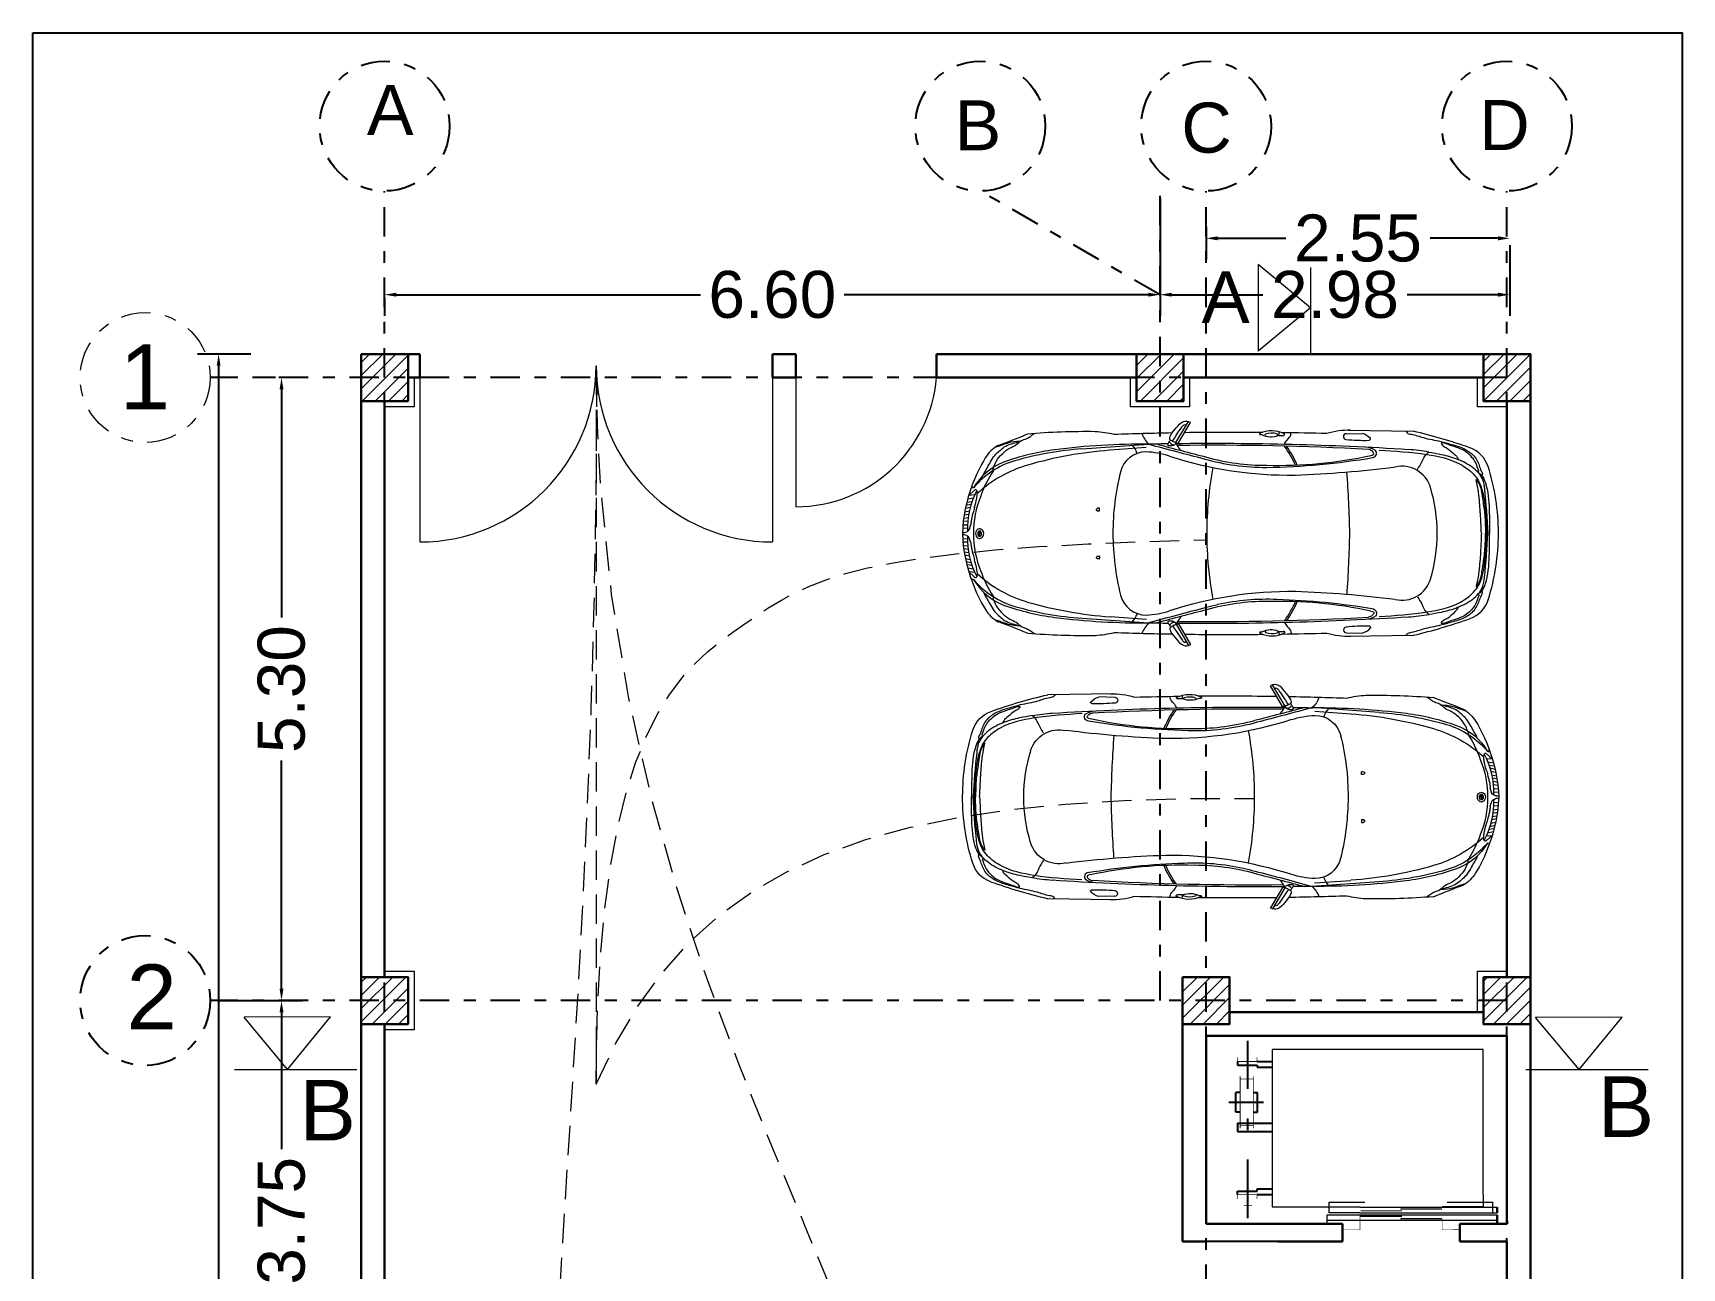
# Model space of a CAD drawing. Header units: millimetres. Extents: x 3348.1 to 3362.1, y 2027.4 to 2066.8.
# Drawn here: x 3348.07 to 3362.1, y 2056.31 to 2066.83 of the extents above; entities that cross this region are included whole.
import ezdxf

# ---------------------------------------------------------------- set-up
doc = ezdxf.new("R2010")
doc.units = ezdxf.units.MM
for name, pattern in [('ACAD_ISO02W100', [15, 12, -3]), ('DASHDOT2', [0.5, 0.25, -0.125, 0, -0.125]), ('HIDDEN2', [0.1875, 0.125, -0.0625]), ('TRATTO-PUNTO', [1, 0.5, -0.25, 0, -0.25])]:
    doc.linetypes.add(name, pattern=pattern)
doc.layers.add('Axe Architechture', color=7, linetype='Continuous', lineweight=15)
doc.layers.add('Axe Parking', color=7, linetype='Continuous')
doc.styles.get("Standard").update_dxf_attribs({"font": 'arial.ttf'})
doc.dimstyles.new('Standard1', dxfattribs={"dimtxt": 0.4, "dimasz": 0.1, "dimexe": 0.18, "dimexo": 0.0625, "dimgap": 0.09, "dimtad": 0, "dimzin": 0, "dimdsep": 46, "dimtxsty": 'Standard', "dimcen": 0.09, "dimclrd": 1, "dimclre": 1, "dimclrt": 18, "dimadec": 0, "dimazin": 0, "dimtfac": 1, "dimtofl": 0, "dimtmove": 0, "dimatfit": 3, "dimfxl": 1, "dimtfillclr": 7, "dimtolj": 1, "dimtzin": 0, "dimarcsym": 0})

# ---------------------------------------------------------------- blocks, each defined once
blk = doc.blocks.new('car-p')
at = {"linetype": 'ByBlock', "lineweight": 5, "ltscale": 0.5}
h = blk.add_hatch(dxfattribs=at)
h.set_pattern_fill('ANSI31', color=6, scale=1.14, style=0)
h.set_pattern_definition([(315, (-4780.04402, 1744.26462), (-0.080610173, -0.080610173), [])])
edge = h.paths.add_edge_path()
edge.add_ellipse((0, 0), major_axis=(0, -0.0224), ratio=0.701982, start_angle=270, end_angle=360, ccw=False)
edge.add_line((-0.016, 0), (0, 0))
edge.add_line((0, 0), (0, -0.022))
edge = h.paths.add_edge_path()
edge.add_ellipse((0, 0), major_axis=(0, -0.0224), ratio=0.701982, start_angle=90, end_angle=180, ccw=False)
edge.add_line((0.016, 0), (0, 0))
edge.add_line((0, 0), (0, 0.022))
h = blk.add_hatch(color=6, dxfattribs=at)
edge = h.paths.add_edge_path()
edge.add_ellipse((0, 0), major_axis=(0, -0.0224), ratio=0.701982, start_angle=270, end_angle=360, ccw=False)
edge.add_line((-0.016, 0), (0, 0))
edge.add_line((0, 0), (0, -0.022))
edge = h.paths.add_edge_path()
edge.add_ellipse((0, 0), major_axis=(0, -0.0224), ratio=0.701982, start_angle=90, end_angle=180, ccw=False)
edge.add_line((0.016, 0), (0, 0))
edge.add_line((0, 0), (0, 0.022))
at = {"color": 6, "linetype": 'ByBlock', "lineweight": 5, "ltscale": 0.5}
for p, q in [((1.614, 0.747), (1.717, 0.921)), ((1.635, 0.744), (1.734, 0.913)), ((3.014, 0.818), (3.145, 0.821)), ((3.032, 0.847), (3.564, 0.839)), ((0.841, 0.696), (1.39, 0.735)), ((1.371, 0.706), (1.073, 0.685)), ((2.323, 0.811), (2.307, 0.811)), ((2.454, 0.806), (2.501, 0.806)), ((3.206, 0.766), (3.214, 0.775)), ((4.133, 0.444), (4.141, 0.456)), ((-0.051, 0.292), (-0.098, 0.283)), ((-0.042, 0.357), (-0.089, 0.315)), ((-0.04, 0.319), (-0.089, 0.315)), ((-0.089, 0.158), (-0.127, 0.153)), ((-0.084, 0.184), (-0.123, 0.176)), ((-0.077, 0.214), (-0.117, 0.206)), ((-0.069, 0.241), (-0.112, 0.231)), ((-0.062, 0.263), (-0.105, 0.257)), ((0.968, 0.208), (0.959, 0.199)), ((0.959, 0.196), (0.968, 0.187)), ((0.983, 0.209), (0.97, 0.209)), ((0.97, 0.186), (0.983, 0.186)), ((0.986, 0.188), (0.986, 0.206)), ((-0.099, 0.045), (-0.14, 0.042)), ((-0.099, 0.071), (-0.138, 0.069)), ((-0.096, 0.104), (-0.134, 0.099)), ((-0.093, 0.131), (-0.131, 0.124)), ((-0.016, 0), (0.016, 0)), ((0, -0.022), (0, 0.022)), ((0, 0.022), (0, -0.022)), ((-0.099, -0.045), (-0.14, -0.042)), ((-0.099, -0.071), (-0.138, -0.069)), ((-0.096, -0.104), (-0.134, -0.099)), ((-0.093, -0.131), (-0.131, -0.124)), ((-0.089, -0.158), (-0.127, -0.153)), ((-0.084, -0.184), (-0.123, -0.176)), ((-0.077, -0.214), (-0.117, -0.206)), ((-0.069, -0.241), (-0.112, -0.231)), ((-0.062, -0.263), (-0.105, -0.257)), ((0.959, -0.196), (0.968, -0.187)), ((0.968, -0.208), (0.959, -0.199)), ((0.97, -0.186), (0.983, -0.186)), ((0.983, -0.209), (0.97, -0.209)), ((0.986, -0.188), (0.986, -0.206)), ((-0.051, -0.292), (-0.098, -0.283)), ((-0.042, -0.357), (-0.089, -0.315)), ((-0.04, -0.319), (-0.089, -0.315)), ((4.133, -0.444), (4.141, -0.456)), ((0.841, -0.696), (1.39, -0.735)), ((1.371, -0.706), (1.073, -0.685)), ((1.614, -0.747), (1.717, -0.921)), ((1.635, -0.744), (1.734, -0.913)), ((2.323, -0.811), (2.307, -0.811)), ((2.454, -0.806), (2.501, -0.806)), ((3.206, -0.766), (3.214, -0.775)), ((3.014, -0.818), (3.145, -0.821)), ((3.032, -0.847), (3.564, -0.839))]:
    blk.add_line(p, q, dxfattribs=at)
for points in [[(3.232, 0.622, 0.567301), (3.255, 0.681)], [(3.232, -0.622, -0.567301), (3.255, -0.681)]]:
    blk.add_lwpolyline(points, format="xyb", dxfattribs=at)
for centre, radius, start, end in [((-1.776, 6.008), 5.624, 290.031, 292.6901), ((0.89, -5.592), 6.43, 89.4612, 94.4273), ((0.881, -0.165), 1.005, 77.0143, 86.0247), ((2.074, -26.67), 27.501, 91.0223, 92.0156), ((1.564, 0.911), 0.247, 201.3112, 225.4592), ((2.074, -26.67), 27.501, 89.476, 90.8103), ((2.307, 0.817), 0.00603, 114.6144, 270), ((2.402, 0.61), 0.233, 63.9143, 114.6144), ((2.354, 0.808), 0.0081, 109.68, 254.923), ((2.401, 0.676), 0.148, 73.0373, 109.68), ((2.442, 0.81), 0.0081, 287.7943, 73.0373), ((2.565, 0.812), 0.105, 167.1568, 183.317), ((2.074, -26.67), 27.501, 88.3754, 89.1459), ((2.501, 0.813), 0.00726, 270, 63.9143), ((3.032, 0.237), 0.61, 88.2444, 107.039), ((3.015, 0.795), 0.0239, 91.345, 264.5379), ((3.113, 0.69), 0.134, 41.4234, 76.1218), ((3.564, 0.831), 0.00854, 76.6401, 89.1222), ((2.507, -3.621), 4.584, 70.5675, 76.6401), ((0.295, 0.473), 0.29, 119.9285, 148.8761), ((0.868, -1.26), 1.965, 97.3282, 109.7232), ((1.004, -1.833), 2.534, 93.6829, 106.3883), ((1.308, -2.59), 3.283, 94.1156, 106.166), ((1.339, -4.918), 5.653, 89.4745, 97.3282), ((1.155, 0.619), 0.145, 16.9193, 46.3089), ((1.887, -25.143), 25.882, 90.7487, 91.0995), ((7.366, 22.341), 22.417, 254.5413, 255.7437), ((7.366, 22.341), 22.399, 254.6981, 255.7873), ((1.887, -25.143), 25.882, 86.3701, 90.6108), ((1.897, -23.257), 23.982, 86.8917, 90.645), ((2.394, 0.958), 0.164, 244.1634, 291.6454), ((1.795, 0.207), 0.876, 23.8386, 35.5931), ((1.795, 0.207), 0.89, 23.4788, 34.9094), ((3.17, 2.655), 1.891, 265.2122, 270.9721), ((3.168, 0.552), 0.155, 56.0391, 87.1458), ((3.202, 0.77), 0.00577, 271.1087, 318.0388), ((3.211, 0.777), 0.00351, 318.0388, 41.4234), ((3.444, -0.694), 1.384, 79.5908, 86.6133), ((3.953, 0.477), 0.238, 17.1311, 70.5675), ((1.073, -0.007), 1.204, 148.4476, 160.2014), ((0.487, -0.075), 0.702, 106.3883, 139.9402), ((0.368, 0.135), 0.483, 109.7232, 149.9419), ((0.688, -0.443), 1.048, 106.2855, 132.4041), ((1.369, 0.453), 0.218, 90, 165.9977), ((1.338, -0.05), 0.722, 71.9894, 87.5128), ((2.552, 3.683), 3.204, 251.9894, 270.7697), ((2.36, 2.427), 1.885, 254.1454, 270), ((2.358, 2.404), 1.844, 254.5128, 270.0453), ((4.934, -0.009), 3.067, 169.6364, 179.8272), ((2.469, 4.035), 3.476, 268.2044, 282.4095), ((2.274, 6.288), 5.746, 270.8557, 279.5932), ((2.29, 9.413), 8.939, 271.9535, 277.2376), ((3.472, 0.306), 0.245, 16.938, 103.0822), ((2.423, -0.001), 1.842, 0.0437, 17.3355), ((0.873, 0.01), 0.914, 146.535, 160.851), ((0.219, 0.527), 0.109, 172.1601, 186.4239), ((3.186, 0), 2.09, 165.9977, 180), ((-7.496, -0.236), 10.542, 1.2832, 4.0248), ((1.101, -0.047), 1.244, 158.9432, 177.8545), ((0.581, 0.04), 0.681, 152.5787, 181.7173), ((0.769, 0), 0.82, 157.7755, 180), ((-0.032, 0.349), 0.0124, 70.9835, 139.5055), ((-0.053, 0.336), 0.0343, 359.9788, 45.1808), ((-0.372, 0.347), 0.353, 347.6611, 354.0006), ((-0.961, 0.397), 0.945, 354.7217, 356.3372), ((2.465, 0), 1.297, 0, 16.938), ((0.09, 0.088), 0.16, 161.057, 173.6591), ((0.056, 0.128), 0.118, 157.6605, 174.2469), ((0.366, 0.096), 0.426, 163.7665, 169.6457), ((-0.418, 0.355), 0.4, 339.5156, 347.8646), ((0.961, 0.197), 0.00242, 135.2266, 226.2423), ((0.97, 0.206), 0.00242, 90, 135.2266), ((0.97, 0.188), 0.00242, 226.2423, 270), ((0.983, 0.206), 0.00242, 0, 90), ((0.983, 0.188), 0.00242, 270, 0), ((-0.129, 0.049), 0.0401, 250.9112, 303.8678), ((1.101, 0.047), 1.244, 182.1455, 201.0568), ((-0.129, 0.061), 0.0515, 296.6261, 337.7521), ((-1.037, 0.337), 1, 342.8323, 344.7062), ((0.409, 0.036), 0.483, 171.7483, 175.5612), ((3.186, 0), 2.09, 180, 194.0023), ((-7.496, 0.236), 10.542, 355.9752, 358.7168), ((2.423, 0.001), 1.842, 342.6645, 359.9563), ((-0.129, -0.049), 0.0401, 56.1322, 109.0888), ((-0.124, -0.054), 0.0425, 15.3409, 65.5954), ((0.581, -0.04), 0.681, 178.2827, 207.4213), ((-0.227, -0.109), 0.158, 12.8411, 24.4976), ((0.409, -0.036), 0.483, 184.4388, 188.2517), ((0.09, -0.088), 0.16, 186.3409, 198.943), ((0.769, 0), 0.82, 180, 202.2245), ((4.934, 0.009), 3.067, 180.1728, 190.3636), ((2.465, 0), 1.297, 343.062, 0), ((0.056, -0.128), 0.118, 185.7531, 202.3395), ((0.366, -0.096), 0.426, 190.3543, 196.2335), ((-0.418, -0.355), 0.4, 12.1354, 20.4844), ((-0.372, -0.347), 0.353, 5.9994, 12.3389), ((0.961, -0.197), 0.00242, 133.7577, 224.7734), ((0.97, -0.188), 0.00242, 90, 133.7577), ((0.97, -0.206), 0.00242, 224.7734, 270), ((0.983, -0.188), 0.00242, 0, 90), ((0.983, -0.206), 0.00242, 270, 0), ((1.073, 0.007), 1.204, 199.7986, 211.5524), ((0.487, 0.075), 0.702, 220.0598, 253.6117), ((0.368, -0.135), 0.483, 210.0581, 250.2768), ((-0.032, -0.349), 0.0124, 220.4945, 289.0165), ((-0.053, -0.336), 0.0343, 314.8192, 0.0212), ((-0.961, -0.397), 0.945, 3.6628, 5.2783), ((0.688, 0.443), 1.048, 227.5959, 253.7145), ((0.873, -0.01), 0.914, 199.149, 213.465), ((3.472, -0.306), 0.245, 256.9178, 343.062), ((0.219, -0.527), 0.109, 173.5761, 187.8399), ((1.369, -0.453), 0.218, 194.0023, 270), ((2.552, -3.683), 3.204, 89.2303, 108.0106), ((2.36, -2.427), 1.885, 87.4533, 102.3647), ((2.29, -9.413), 8.939, 82.7624, 88.0465), ((0.295, -0.473), 0.29, 211.1239, 240.0715), ((0.868, 1.26), 1.965, 250.2768, 262.6718), ((1.004, 1.833), 2.534, 253.6117, 266.3171), ((1.308, 2.59), 3.283, 253.834, 265.8844), ((1.155, -0.619), 0.145, 313.6911, 343.0807), ((1.338, 0.05), 0.722, 272.4872, 288.0106), ((7.366, -22.341), 22.417, 104.2127, 105.4587), ((7.366, -22.341), 22.399, 104.2127, 105.3019), ((2.32, -2.235), 1.688, 102.4296, 105.746), ((2.358, -2.404), 1.844, 89.9547, 105.4872), ((2.469, -4.035), 3.476, 77.5905, 91.7956), ((2.274, -6.288), 5.746, 80.3312, 88.309), ((1.795, -0.207), 0.876, 324.4069, 336.1614), ((1.795, -0.207), 0.89, 325.0906, 336.5212), ((3.444, 0.694), 1.384, 273.3867, 280.4092), ((3.953, -0.477), 0.238, 289.4325, 342.8689), ((-1.776, -6.008), 5.624, 67.3099, 69.969), ((1.339, 4.918), 5.653, 262.6718, 270.5255), ((1.564, -0.911), 0.247, 134.5408, 158.6888), ((1.887, 25.143), 25.882, 268.9005, 269.2513), ((1.887, 25.143), 25.882, 269.3892, 273.6299), ((1.897, 23.257), 23.982, 269.355, 273.1083), ((2.307, -0.817), 0.00603, 90, 245.3856), ((2.394, -0.958), 0.164, 68.3546, 115.8366), ((2.354, -0.808), 0.0081, 105.077, 250.32), ((2.442, -0.81), 0.0081, 286.9627, 72.2057), ((2.565, -0.812), 0.105, 176.683, 192.8432), ((2.501, -0.813), 0.00726, 296.0857, 90), ((3.015, -0.795), 0.0239, 95.4621, 268.655), ((3.17, -2.655), 1.891, 89.0279, 94.7878), ((3.113, -0.69), 0.134, 283.8782, 318.5766), ((3.168, -0.552), 0.155, 272.8542, 303.9609), ((3.202, -0.77), 0.00577, 41.9612, 88.8913), ((3.211, -0.777), 0.00351, 318.5766, 41.9612), ((2.507, 3.621), 4.584, 283.3599, 289.4325), ((0.89, 5.592), 6.43, 265.5727, 270.5388), ((0.881, 0.165), 1.005, 273.9753, 282.9857), ((2.074, 26.67), 27.501, 267.9844, 268.9777), ((2.074, 26.67), 27.501, 269.1897, 270.524), ((2.402, -0.61), 0.233, 245.3856, 296.0857), ((2.401, -0.676), 0.148, 250.32, 286.9627), ((2.074, 26.67), 27.501, 270.8541, 271.6246), ((3.032, -0.237), 0.61, 252.961, 271.7556), ((3.564, -0.831), 0.00854, 270.8778, 283.3599)]:
    blk.add_arc(centre, radius, start, end, dxfattribs=at)
at = {"color": 6, "linetype": 'ByBlock', "lineweight": 5, "ltscale": 0.5, "extrusion": (0, 0, -1)}
blk.add_ellipse((0, 0), major_axis=(0, 0.0224), ratio=0.701982, start_param=3.141593, end_param=9.424778, dxfattribs=at)
at = {"color": 6, "linetype": 'ByBlock', "lineweight": 5, "ltscale": 0.5}
for points, knots in [([(0.115, 0.546), (0.121, 0.563), (0.137, 0.604), (0.185, 0.658), (0.241, 0.704), (0.302, 0.724), (0.337, 0.767), (0.384, 0.778), (0.418, 0.799), (0.439, 0.815), (0.449, 0.822)], [0, 0, 0, 0, 0.0574848, 0.146497, 0.2301604, 0.2928718, 0.3559858, 0.4031494, 0.4454274, 0.4874271, 0.4874271, 0.4874271, 0.4874271]), ([(1.569, 0.767), (1.566, 0.771), (1.561, 0.782), (1.574, 0.822), (1.616, 0.864), (1.662, 0.927), (1.716, 0.925), (1.733, 0.914), (1.734, 0.913)], [0, 0, 0, 0, 0.0154719, 0.0380204, 0.1295079, 0.2146713, 0.2760739, 0.2806684, 0.2806684, 0.2806684, 0.2806684]), ([(1.586, 0.759), (1.597, 0.775), (1.621, 0.814), (1.653, 0.858), (1.676, 0.894), (1.695, 0.896), (1.699, 0.892), (1.7, 0.892)], [0, 0, 0, 0, 0.063357, 0.1499875, 0.1810462, 0.1992435, 0.2005398, 0.2005398, 0.2005398, 0.2005398]), ([(2.505, 0.732), (2.512, 0.744), (2.527, 0.771), (2.561, 0.797), (2.56, 0.821), (2.559, 0.827)], [0, 0, 0, 0, 0.0466628, 0.103425, 0.1233611, 0.1233611, 0.1233611, 0.1233611]), ([(3.506, 0.84), (3.508, 0.835), (3.517, 0.819), (3.575, 0.812), (3.66, 0.778), (3.776, 0.761), (3.887, 0.727), (3.97, 0.705), (4.025, 0.669), (4.063, 0.641), (4.089, 0.603), (4.109, 0.557), (4.119, 0.518), (4.138, 0.489), (4.131, 0.476), (4.13, 0.473)], [0, 0, 0, 0, 0.0178616, 0.0589347, 0.1722085, 0.3316414, 0.4348621, 0.5554504, 0.6103741, 0.6520148, 0.7086071, 0.7607064, 0.8148319, 0.8461977, 0.8590412, 0.8590412, 0.8590412, 0.8590412]), ([(0.034, 0.489), (0.052, 0.523), (0.082, 0.575), (0.121, 0.643), (0.164, 0.681), (0.22, 0.731), (0.285, 0.745), (0.33, 0.758), (0.336, 0.759)], [0, 0, 0, 0, 0.1264855, 0.1971669, 0.2568206, 0.3116482, 0.4451028, 0.464834, 0.464834, 0.464834, 0.464834]), ([(0.336, 0.759), (0.294, 0.758), (0.227, 0.748), (0.164, 0.719), (0.127, 0.709)], [0, 0, 0, 0, 0.0959247, 0.2236838, 0.2236838, 0.2236838, 0.2236838]), ([(1.554, 0.721), (1.564, 0.72), (1.582, 0.719), (1.602, 0.727), (1.623, 0.75), (1.589, 0.751), (1.57, 0.775), (1.561, 0.754), (1.553, 0.744), (1.547, 0.734), (1.546, 0.724), (1.551, 0.722), (1.554, 0.721)], [0.0065318, 0.0065318, 0.0065318, 0.0065318, 0.0371517, 0.0644676, 0.0830764, 0.11078, 0.1392333, 0.1549781, 0.1706071, 0.1845185, 0.1908031, 0.2021271, 0.2021271, 0.2021271, 0.2021271]), ([(1.559, 0.753), (1.563, 0.749), (1.57, 0.741), (1.581, 0.733), (1.592, 0.727), (1.599, 0.729), (1.603, 0.73)], [0, 0, 0, 0, 0.01583282, 0.03561338, 0.04479048, 0.05704597, 0.05704597, 0.05704597, 0.05704597]), ([(1.614, 0.747), (1.616, 0.746), (1.622, 0.742), (1.63, 0.743), (1.635, 0.744)], [0, 0, 0, 0, 0.00738015, 0.02353513, 0.02353513, 0.02353513, 0.02353513]), ([(1.655, 0.682), (1.649, 0.691), (1.636, 0.709), (1.624, 0.728), (1.618, 0.738)], [0, 0, 0, 0, 0.03608308, 0.07437536, 0.07437536, 0.07437536, 0.07437536]), ([(3.216, 0.64), (3.236, 0.645), (3.246, 0.656), (3.226, 0.68), (3.208, 0.688), (3.197, 0.689)], [0, 0, 0, 0, 0.01740019, 0.04617758, 0.08003348, 0.08003348, 0.08003348, 0.08003348]), ([(3.284, 0.684), (3.415, 0.676), (3.641, 0.662), (3.913, 0.602), (4.048, 0.505), (4.109, 0.426), (4.145, 0.315), (4.16, 0.187), (4.168, 0.072), (4.167, 0.018), (4.167, 0)], [0, 0, 0, 0, 0.433391, 0.747723, 0.895882, 0.969465, 1.072598, 1.272164, 1.393847, 1.451456, 1.451456, 1.451456, 1.451456]), ([(4.105, 0.507), (4.094, 0.542), (4.079, 0.589), (4.033, 0.642), (3.988, 0.68), (3.918, 0.708), (3.854, 0.726), (3.816, 0.744), (3.791, 0.742), (3.809, 0.715), (3.845, 0.703), (3.886, 0.663), (3.924, 0.634), (3.933, 0.613), (3.935, 0.607)], [0, 0, 0, 0, 0.1171854, 0.1599723, 0.2305639, 0.3066861, 0.4068048, 0.4436153, 0.4538759, 0.4714188, 0.5148723, 0.5937318, 0.6493061, 0.66911, 0.66911, 0.66911, 0.66911]), ([(3.6, 0.524), (3.613, 0.544), (3.639, 0.584), (3.658, 0.642), (3.686, 0.661), (3.694, 0.667)], [0, 0, 0, 0, 0.0813302, 0.1568933, 0.1899498, 0.1899498, 0.1899498, 0.1899498]), ([(3.694, 0.667), (3.728, 0.661), (3.808, 0.648), (3.932, 0.613), (4.053, 0.552), (4.138, 0.461), (4.162, 0.268), (4.171, 0.121), (4.179, 0)], [0, 0, 0, 0, 0.114753, 0.266261, 0.420689, 0.560405, 0.649018, 1.049579, 1.049579, 1.049579, 1.049579]), ([(4.082, 0.44), (4.089, 0.431), (4.123, 0.388), (4.132, 0.288), (4.151, 0.183), (4.157, 0.098), (4.158, 0.042), (4.158, 0.011), (4.158, 0)], [0, 0, 0, 0, 0.0358957, 0.1797666, 0.3137696, 0.3908812, 0.4606747, 0.4954199, 0.4954199, 0.4954199, 0.4954199]), ([(4.125, 0), (4.123, 0.046), (4.119, 0.143), (4.11, 0.271), (4.097, 0.372), (4.086, 0.421), (4.082, 0.44)], [0, 0, 0, 0, 0.1518532, 0.3192822, 0.4227467, 0.4853029, 0.4853029, 0.4853029, 0.4853029]), ([(4.097, 0.501), (4.106, 0.495), (4.133, 0.476), (4.153, 0.433), (4.184, 0.328), (4.192, 0.184), (4.191, 0.054), (4.191, 0)], [0, 0, 0, 0, 0.0346217, 0.1073444, 0.147486, 0.3983029, 0.5753887, 0.5753887, 0.5753887, 0.5753887]), ([(-0.05, 0.377), (-0.054, 0.376), (-0.065, 0.374), (-0.064, 0.386), (-0.063, 0.392)], [0, 0, 0, 0, 0.01280704, 0.02980745, 0.02980745, 0.02980745, 0.02980745]), ([(0, -0.04), (-0.009, -0.04), (-0.017, -0.035), (-0.033, -0.018), (-0.035, -0.001), (-0.028, 0.025), (-0.019, 0.037), (0.009, 0.042), (0.023, 0.032), (0.034, 0.01), (0.035, -0.003), (0.027, -0.027), (0.015, -0.04), (0, -0.04)], [0, 0, 0, 0, 0.660746, 0.660746, 1.948821, 1.948821, 3.016915, 3.016915, 4.085009, 4.085009, 5.153103, 5.153103, 6.283185, 6.283185, 6.283185, 6.283185]), ([(3.284, -0.684), (3.415, -0.676), (3.641, -0.662), (3.913, -0.602), (4.048, -0.505), (4.109, -0.426), (4.145, -0.315), (4.16, -0.187), (4.168, -0.072), (4.167, -0.018), (4.167, 0)], [0, 0, 0, 0, 0.433391, 0.747723, 0.895882, 0.969465, 1.072598, 1.272164, 1.393847, 1.451456, 1.451456, 1.451456, 1.451456]), ([(4.082, -0.44), (4.089, -0.431), (4.123, -0.388), (4.132, -0.288), (4.151, -0.183), (4.157, -0.098), (4.158, -0.042), (4.158, -0.011), (4.158, 0)], [0, 0, 0, 0, 0.0358957, 0.1797666, 0.3137696, 0.3908812, 0.4606747, 0.4954199, 0.4954199, 0.4954199, 0.4954199]), ([(4.097, -0.501), (4.106, -0.495), (4.133, -0.476), (4.153, -0.433), (4.184, -0.328), (4.192, -0.184), (4.191, -0.054), (4.191, 0)], [0, 0, 0, 0, 0.0346217, 0.1073444, 0.147486, 0.3983029, 0.5753887, 0.5753887, 0.5753887, 0.5753887]), ([(3.694, -0.667), (3.728, -0.661), (3.808, -0.648), (3.932, -0.613), (4.053, -0.552), (4.138, -0.461), (4.162, -0.268), (4.171, -0.121), (4.179, 0)], [0, 0, 0, 0, 0.114753, 0.266261, 0.420689, 0.560405, 0.649018, 1.049579, 1.049579, 1.049579, 1.049579]), ([(4.125, 0), (4.123, -0.046), (4.119, -0.143), (4.11, -0.271), (4.097, -0.372), (4.086, -0.421), (4.082, -0.44)], [0, 0, 0, 0, 0.1518532, 0.3192822, 0.4227467, 0.4853029, 0.4853029, 0.4853029, 0.4853029]), ([(-0.05, -0.377), (-0.054, -0.376), (-0.065, -0.374), (-0.064, -0.386), (-0.063, -0.392)], [0, 0, 0, 0, 0.01280704, 0.02980745, 0.02980745, 0.02980745, 0.02980745]), ([(0.034, -0.489), (0.052, -0.523), (0.082, -0.575), (0.121, -0.643), (0.164, -0.681), (0.22, -0.731), (0.285, -0.745), (0.33, -0.758), (0.336, -0.759)], [0, 0, 0, 0, 0.1264855, 0.1971669, 0.2568206, 0.3116482, 0.4451028, 0.464834, 0.464834, 0.464834, 0.464834]), ([(3.506, -0.84), (3.508, -0.835), (3.517, -0.819), (3.575, -0.812), (3.66, -0.778), (3.776, -0.761), (3.887, -0.727), (3.97, -0.705), (4.025, -0.669), (4.063, -0.641), (4.089, -0.603), (4.109, -0.557), (4.119, -0.518), (4.138, -0.489), (4.131, -0.476), (4.13, -0.473)], [0, 0, 0, 0, 0.0178616, 0.0589347, 0.1722085, 0.3316414, 0.4348621, 0.5554504, 0.6103741, 0.6520148, 0.7086071, 0.7607064, 0.8148319, 0.8461977, 0.8590412, 0.8590412, 0.8590412, 0.8590412]), ([(3.6, -0.524), (3.613, -0.544), (3.639, -0.584), (3.658, -0.642), (3.686, -0.661), (3.694, -0.667)], [0, 0, 0, 0, 0.0813302, 0.1568933, 0.1899498, 0.1899498, 0.1899498, 0.1899498]), ([(4.105, -0.507), (4.094, -0.542), (4.079, -0.589), (4.033, -0.642), (3.988, -0.68), (3.918, -0.708), (3.854, -0.726), (3.816, -0.744), (3.791, -0.742), (3.809, -0.715), (3.845, -0.703), (3.886, -0.663), (3.924, -0.634), (3.933, -0.613), (3.935, -0.607)], [0, 0, 0, 0, 0.1171854, 0.1599723, 0.2305639, 0.3066861, 0.4068048, 0.4436153, 0.4538759, 0.4714188, 0.5148723, 0.5937318, 0.6493061, 0.66911, 0.66911, 0.66911, 0.66911]), ([(0.115, -0.546), (0.121, -0.563), (0.137, -0.604), (0.185, -0.658), (0.241, -0.704), (0.302, -0.724), (0.337, -0.767), (0.384, -0.778), (0.418, -0.799), (0.439, -0.815), (0.449, -0.822)], [0, 0, 0, 0, 0.0574848, 0.146497, 0.2301604, 0.2928718, 0.3559858, 0.4031494, 0.4454274, 0.4874271, 0.4874271, 0.4874271, 0.4874271]), ([(3.216, -0.64), (3.236, -0.645), (3.246, -0.656), (3.226, -0.68), (3.208, -0.688), (3.197, -0.689)], [0, 0, 0, 0, 0.01740019, 0.04617758, 0.08003348, 0.08003348, 0.08003348, 0.08003348]), ([(0.336, -0.759), (0.294, -0.758), (0.227, -0.748), (0.164, -0.719), (0.127, -0.709)], [0, 0, 0, 0, 0.0959247, 0.2236838, 0.2236838, 0.2236838, 0.2236838]), ([(1.554, -0.721), (1.564, -0.72), (1.582, -0.719), (1.602, -0.727), (1.623, -0.75), (1.589, -0.751), (1.57, -0.775), (1.561, -0.754), (1.553, -0.744), (1.547, -0.734), (1.546, -0.724), (1.551, -0.722), (1.554, -0.721)], [0.0065318, 0.0065318, 0.0065318, 0.0065318, 0.0371517, 0.0644676, 0.0830764, 0.11078, 0.1392333, 0.1549781, 0.1706071, 0.1845185, 0.1908031, 0.2021271, 0.2021271, 0.2021271, 0.2021271]), ([(1.559, -0.753), (1.563, -0.749), (1.57, -0.741), (1.581, -0.733), (1.592, -0.727), (1.599, -0.729), (1.603, -0.73)], [0, 0, 0, 0, 0.01583282, 0.03561338, 0.04479048, 0.05704597, 0.05704597, 0.05704597, 0.05704597]), ([(1.569, -0.767), (1.566, -0.771), (1.561, -0.782), (1.574, -0.822), (1.616, -0.864), (1.662, -0.927), (1.716, -0.925), (1.733, -0.914), (1.734, -0.913)], [0, 0, 0, 0, 0.0154719, 0.0380204, 0.1295079, 0.2146713, 0.2760739, 0.2806684, 0.2806684, 0.2806684, 0.2806684]), ([(1.586, -0.759), (1.597, -0.775), (1.621, -0.814), (1.653, -0.858), (1.676, -0.894), (1.695, -0.896), (1.699, -0.892), (1.7, -0.892)], [0, 0, 0, 0, 0.063357, 0.1499875, 0.1810462, 0.1992435, 0.2005398, 0.2005398, 0.2005398, 0.2005398]), ([(1.614, -0.747), (1.616, -0.746), (1.622, -0.742), (1.63, -0.743), (1.635, -0.744)], [0, 0, 0, 0, 0.00738015, 0.02353513, 0.02353513, 0.02353513, 0.02353513]), ([(1.655, -0.682), (1.649, -0.691), (1.636, -0.709), (1.624, -0.728), (1.618, -0.738)], [0, 0, 0, 0, 0.03608308, 0.07437536, 0.07437536, 0.07437536, 0.07437536]), ([(2.505, -0.732), (2.512, -0.744), (2.527, -0.771), (2.561, -0.797), (2.56, -0.821), (2.559, -0.827)], [0, 0, 0, 0, 0.0466628, 0.103425, 0.1233611, 0.1233611, 0.1233611, 0.1233611])]:
    blk.add_open_spline(points, degree=3, knots=knots, dxfattribs=at)
blk = doc.blocks.new('*D8')
at = {"layer": 'Axe Parking', "color": 1, "lineweight": -2, "transparency": 16777216}
for p, q in [((3357.662, 2065.418), (3357.662, 2064.418)), ((3351.064, 2064.568), (3351.064, 2064.418)), ((3351.164, 2064.598), (3353.753, 2064.598)), ((3357.562, 2064.598), (3354.973, 2064.598))]:
    blk.add_line(p, q, dxfattribs=at)
at = {"layer": 'Axe Parking', "color": 1, "lineweight": 30, "transparency": 16777216}
for points in [[(3351.164, 2064.615), (3351.164, 2064.581), (3351.064, 2064.598)], [(3357.562, 2064.615), (3357.562, 2064.581), (3357.662, 2064.598)]]:
    blk.add_solid(points, dxfattribs=at)
at = {"layer": 'Defpoints', "color": 0, "lineweight": 30, "transparency": 16777216}
for p in [(3357.662, 2065.48), (3351.064, 2064.63), (3357.662, 2064.598)]:
    blk.add_point(p, dxfattribs=at)
at = {"layer": 'Axe Parking', "color": 18, "transparency": 16777216, "insert": (3354.363, 2064.598), "char_height": 0.4, "attachment_point": 5}
blk.add_mtext('\\A1;6.60', dxfattribs=at)
blk = doc.blocks.new('*D9')
at = {"layer": 'Axe Parking', "color": 1, "lineweight": -2, "transparency": 16777216}
for p, q in [((3360.639, 2065.015), (3360.639, 2064.418)), ((3357.662, 2064.661), (3357.662, 2064.778)), ((3357.762, 2064.598), (3358.537, 2064.598)), ((3360.539, 2064.598), (3359.764, 2064.598))]:
    blk.add_line(p, q, dxfattribs=at)
at = {"layer": 'Axe Parking', "color": 1, "transparency": 16777216}
for points in [[(3357.762, 2064.615), (3357.762, 2064.581), (3357.662, 2064.598)], [(3360.539, 2064.615), (3360.539, 2064.581), (3360.639, 2064.598)]]:
    blk.add_solid(points, dxfattribs=at)
at = {"layer": 'Defpoints', "color": 0, "transparency": 16777216}
for p in [(3360.639, 2065.078), (3357.662, 2064.598), (3360.639, 2064.598)]:
    blk.add_point(p, dxfattribs=at)
at = {"layer": 'Axe Parking', "color": 18, "transparency": 16777216, "insert": (3359.151, 2064.598), "char_height": 0.4, "attachment_point": 5}
blk.add_mtext('\\A1;2.98', dxfattribs=at)
blk = doc.blocks.new('*D6')
at = {"layer": 'Axe Parking', "color": 1, "lineweight": -2, "transparency": 16777216}
for p, q in [((3358.054, 2065.175), (3358.054, 2064.898)), ((3358.154, 2065.078), (3358.732, 2065.078)), ((3360.539, 2065.078), (3359.961, 2065.078)), ((3360.639, 2065.02), (3360.639, 2064.898))]:
    blk.add_line(p, q, dxfattribs=at)
at = {"layer": 'Axe Parking', "color": 1, "transparency": 16777216}
for points in [[(3358.154, 2065.095), (3358.154, 2065.061), (3358.054, 2065.078)], [(3360.539, 2065.095), (3360.539, 2065.061), (3360.639, 2065.078)]]:
    blk.add_solid(points, dxfattribs=at)
at = {"layer": 'Defpoints', "color": 0, "transparency": 16777216}
for p in [(3358.054, 2065.238), (3360.639, 2065.082), (3360.639, 2065.078)]:
    blk.add_point(p, dxfattribs=at)
at = {"layer": 'Axe Parking', "color": 18, "transparency": 16777216, "insert": (3359.347, 2065.078), "char_height": 0.4, "attachment_point": 5}
blk.add_mtext('\\A1;2.55', dxfattribs=at)
blk = doc.blocks.new('*D10')
at = {"layer": 'Axe Parking', "color": 1, "lineweight": -2, "transparency": 16777216}
for p, q in [((3350.135, 2063.893), (3350.006, 2063.893)), ((3350.186, 2063.793), (3350.186, 2061.85)), ((3350.186, 2058.69), (3350.186, 2060.633)), ((3349.642, 2058.59), (3350.366, 2058.59))]:
    blk.add_line(p, q, dxfattribs=at)
at = {"layer": 'Axe Parking', "color": 1, "lineweight": 30, "transparency": 16777216}
for points in [[(3350.17, 2063.793), (3350.203, 2063.793), (3350.186, 2063.893)], [(3350.17, 2058.69), (3350.203, 2058.69), (3350.186, 2058.59)]]:
    blk.add_solid(points, dxfattribs=at)
at = {"layer": 'Defpoints', "color": 0, "lineweight": 30, "transparency": 16777216}
for p in [(3350.197, 2063.893), (3349.579, 2058.59), (3350.186, 2058.59)]:
    blk.add_point(p, dxfattribs=at)
at = {"layer": 'Axe Parking', "color": 18, "transparency": 16777216, "insert": (3350.186, 2061.241), "char_height": 0.4, "attachment_point": 5, "rotation": 90}
blk.add_mtext('\\A1;5.30', dxfattribs=at)
blk = doc.blocks.new('*D11')
at = {"layer": 'Axe Parking', "color": 1, "lineweight": -2, "transparency": 16777216}
for p, q in [((3350.186, 2058.49), (3350.186, 2057.326)), ((3350.249, 2058.59), (3350.366, 2058.59)), ((3350.186, 2054.94), (3350.186, 2056.104)), ((3349.642, 2054.84), (3350.366, 2054.84))]:
    blk.add_line(p, q, dxfattribs=at)
at = {"layer": 'Axe Parking', "color": 1, "lineweight": 30, "transparency": 16777216}
for points in [[(3350.17, 2058.49), (3350.203, 2058.49), (3350.186, 2058.59)], [(3350.17, 2054.94), (3350.203, 2054.94), (3350.186, 2054.84)]]:
    blk.add_solid(points, dxfattribs=at)
at = {"layer": 'Defpoints', "color": 0, "lineweight": 30, "transparency": 16777216}
for p in [(3350.186, 2058.59), (3349.579, 2054.84), (3350.186, 2054.84)]:
    blk.add_point(p, dxfattribs=at)
at = {"layer": 'Axe Parking', "color": 18, "transparency": 16777216, "insert": (3350.186, 2056.715), "char_height": 0.4, "attachment_point": 5, "rotation": 90}
blk.add_mtext('\\A1;3.75', dxfattribs=at)
blk = doc.blocks.new('*D7')
at = {"layer": 'Axe Parking', "color": 1, "lineweight": -2, "transparency": 16777216}
for p, q in [((3349.926, 2064.093), (3349.471, 2064.093)), ((3349.651, 2063.993), (3349.651, 2054.093)), ((3349.651, 2044.193), (3349.651, 2052.558)), ((3350.505, 2044.093), (3349.471, 2044.093))]:
    blk.add_line(p, q, dxfattribs=at)
at = {"layer": 'Axe Parking', "color": 1, "transparency": 16777216}
for points in [[(3349.635, 2063.993), (3349.668, 2063.993), (3349.651, 2064.093)], [(3349.635, 2044.193), (3349.668, 2044.193), (3349.651, 2044.093)]]:
    blk.add_solid(points, dxfattribs=at)
at = {"layer": 'Defpoints', "color": 0, "transparency": 16777216}
for p in [(3349.651, 2064.093), (3349.988, 2064.093), (3350.567, 2044.093)]:
    blk.add_point(p, dxfattribs=at)
at = {"layer": 'Axe Parking', "color": 18, "transparency": 16777216, "insert": (3349.651, 2053.326), "char_height": 0.4, "attachment_point": 5, "rotation": 90}
blk.add_mtext('\\A1;20.00', dxfattribs=at)

msp = doc.modelspace()

# ---------------------------------------------------------------- hatches: boundary and pattern name
at = {"lineweight": 9}
h = msp.add_hatch(dxfattribs=at)
h.set_pattern_fill('ANSI31', color=256, scale=0.025)
h.set_pattern_definition([(45, (-102.33273, 37.78734), (-0.0561266008, 0.0561266008), [])])
h.paths.add_polyline_path([(3351.264, 2063.693), (3351.264, 2064.093), (3350.864, 2064.093), (3350.864, 2063.693)])
h.paths.add_polyline_path([(3357.862, 2063.693), (3357.862, 2064.093), (3357.462, 2064.093), (3357.462, 2063.693)])
h.paths.add_polyline_path([(3360.814, 2064.093), (3360.414, 2064.093), (3360.414, 2063.693), (3360.814, 2063.693)])
h.paths.add_polyline_path([(3360.814, 2058.79), (3360.414, 2058.79), (3360.414, 2058.39), (3360.814, 2058.39)])
h.paths.add_polyline_path([(3357.854, 2058.39), (3358.254, 2058.39), (3358.254, 2058.79), (3357.854, 2058.79)])
h.paths.add_polyline_path([(3351.264, 2058.39), (3351.264, 2058.79), (3350.864, 2058.79), (3350.864, 2058.39)])
h.paths.add_polyline_path([(3351.264, 2054.64), (3351.264, 2055.04), (3350.864, 2055.04), (3350.864, 2054.64)])
h.paths.add_polyline_path([(3358.254, 2055.04), (3357.854, 2055.04), (3357.854, 2054.64), (3358.254, 2054.64)])
h.paths.add_polyline_path([(3360.814, 2054.64), (3360.814, 2055.04), (3360.414, 2055.04), (3360.414, 2054.64)])
h.paths.add_polyline_path([(3351.264, 2049.64), (3351.264, 2050.04), (3350.864, 2050.04), (3350.864, 2049.64)])
h.paths.add_polyline_path([(3357.854, 2050.04), (3357.854, 2049.64), (3358.254, 2049.64), (3358.254, 2050.04)])
h.paths.add_polyline_path([(3360.814, 2049.64), (3360.814, 2050.04), (3360.414, 2050.04), (3360.414, 2049.64)])
h.paths.add_polyline_path([(3350.864, 2044.093), (3351.264, 2044.093), (3351.264, 2044.493), (3350.864, 2044.493)])
h.paths.add_polyline_path([(3358.254, 2044.493), (3357.854, 2044.493), (3357.854, 2044.093), (3358.254, 2044.093)])
h.paths.add_polyline_path([(3360.814, 2044.493), (3360.414, 2044.493), (3360.414, 2044.093), (3360.814, 2044.093)])

# ---------------------------------------------------------------- linework, layer by layer
at = {"color": 146, "lineweight": 9, "ltscale": 0.02, "true_color": 0x105689}
for p, q in [((3358.942, 2064.486), (3358.497, 2064.854)), ((3358.497, 2064.854), (3358.497, 2064.118)), ((3358.942, 2064.829), (3358.942, 2064.093)), ((3358.942, 2064.486), (3358.497, 2064.118))]:
    msp.add_line(p, q, dxfattribs=at)
at = {"lineweight": 30}
for p, q in [((3351.364, 2064.093), (3350.914, 2064.093)), ((3351.364, 2063.893), (3351.364, 2064.093)), ((3354.364, 2063.893), (3354.364, 2064.093)), ((3354.564, 2064.093), (3354.364, 2064.093)), ((3354.564, 2063.893), (3354.564, 2064.093)), ((3360.614, 2064.093), (3355.759, 2064.093)), ((3355.759, 2063.893), (3355.759, 2064.093)), ((3350.864, 2063.893), (3350.864, 2044.093)), ((3351.264, 2063.893), (3351.364, 2063.893)), ((3351.264, 2063.893), (3351.364, 2063.893)), ((3354.364, 2063.893), (3354.564, 2063.893)), ((3355.759, 2063.893), (3357.462, 2063.893)), ((3357.862, 2063.893), (3360.414, 2063.893)), ((3360.814, 2063.893), (3360.814, 2044.093)), ((3351.064, 2063.693), (3351.064, 2060.001)), ((3360.614, 2058.79), (3360.614, 2063.693)), ((3360.614, 2058.79), (3360.614, 2063.693)), ((3351.064, 2060.001), (3351.064, 2058.79)), ((3360.414, 2058.49), (3358.254, 2058.49)), ((3351.064, 2058.39), (3351.064, 2057.403)), ((3357.854, 2058.29), (3357.854, 2056.74)), ((3360.464, 2058.29), (3358.054, 2058.29)), ((3360.464, 2058.29), (3360.614, 2058.29)), ((3360.614, 2056.74), (3360.614, 2058.29)), ((3360.614, 2056.74), (3360.614, 2058.29)), ((3360.614, 2056.74), (3360.614, 2058.29)), ((3360.614, 2056.74), (3360.614, 2058.29)), ((3351.064, 2057.403), (3351.063, 2055.04)), ((3360.531, 2056.783), (3360.531, 2056.83)), ((3360.531, 2056.69), (3360.531, 2056.766)), ((3360.614, 2055.04), (3360.614, 2056.54)), ((3360.614, 2055.04), (3360.614, 2056.54))]:
    msp.add_line(p, q, dxfattribs=at)
at = {"color": 116, "linetype": 'HIDDEN2', "lineweight": 9, "ltscale": 2, "true_color": 0x136734}
msp.add_line((3352.864, 2063.993), (3352.864, 2057.878), dxfattribs=at)
at = {"linetype": 'DASHDOT2'}
msp.add_line((3360.614, 2063.893), (3349.579, 2063.893), dxfattribs=at)
at = {"color": 242, "lineweight": 9, "true_color": 0xcd2027}
for p, q in [((3351.364, 2063.893), (3351.364, 2062.493)), ((3354.364, 2063.893), (3354.364, 2062.493)), ((3354.564, 2063.893), (3354.564, 2062.793))]:
    msp.add_line(p, q, dxfattribs=at)
at = {"color": 242, "lineweight": 9, "ltscale": 0.02, "true_color": 0xcd2027}
for p, q in [((3350.604, 2058.45), (3349.868, 2058.448)), ((3350.237, 2058.004), (3349.868, 2058.448)), ((3350.237, 2058.004), (3350.604, 2058.45)), ((3361.594, 2058.449), (3360.858, 2058.447)), ((3361.228, 2058.003), (3360.858, 2058.447)), ((3361.228, 2058.003), (3361.594, 2058.449)), ((3349.785, 2058.004), (3350.826, 2058.004)), ((3360.776, 2058.004), (3361.816, 2058.004))]:
    msp.add_line(p, q, dxfattribs=at)
at = {"linetype": 'ACAD_ISO02W100', "lineweight": 30, "ltscale": 2}
for p, q in [((3357.854, 2058.39), (3357.854, 2058.29)), ((3358.054, 2056.69), (3358.054, 2058.29)), ((3357.854, 2056.74), (3357.854, 2056.54)), ((3359.014, 2056.69), (3358.054, 2056.69)), ((3360.214, 2056.69), (3360.616, 2056.69)), ((3360.616, 2056.69), (3360.614, 2056.74)), ((3357.854, 2056.54), (3358.683, 2056.541)), ((3357.854, 2056.54), (3358.054, 2056.54)), ((3358.054, 2056.54), (3358.054, 2056.54)), ((3358.664, 2056.54), (3358.864, 2056.54))]:
    msp.add_line(p, q, dxfattribs=at)
at = {"linetype": 'TRATTO-PUNTO'}
for p, q in [((3358.408, 2056.737), (3358.408, 2058.246)), ((3358.248, 2057.724), (3358.543, 2057.724))]:
    msp.add_line(p, q, dxfattribs=at)
at = {"linetype": 'Continuous'}
for p, q in [((3358.321, 2058.071), (3358.321, 2058.041)), ((3358.321, 2058.041), (3358.488, 2058.041)), ((3358.488, 2058.071), (3358.617, 2058.071)), ((3358.488, 2058.041), (3358.488, 2058.023)), ((3358.488, 2058.023), (3358.617, 2058.023)), ((3358.344, 2057.808), (3358.308, 2057.808)), ((3358.308, 2057.64), (3358.308, 2057.808)), ((3358.455, 2057.808), (3358.491, 2057.808)), ((3358.491, 2057.64), (3358.491, 2057.808)), ((3358.344, 2057.64), (3358.308, 2057.64)), ((3358.455, 2057.64), (3358.491, 2057.64)), ((3358.321, 2057.546), (3358.321, 2057.51)), ((3358.321, 2057.546), (3358.617, 2057.546)), ((3358.321, 2057.51), (3358.321, 2057.474)), ((3358.321, 2057.474), (3358.617, 2057.474)), ((3358.321, 2056.938), (3358.321, 2056.968)), ((3358.321, 2056.968), (3358.488, 2056.968)), ((3358.488, 2056.968), (3358.488, 2056.986)), ((3358.488, 2056.986), (3358.617, 2056.986)), ((3358.488, 2056.938), (3358.617, 2056.938))]:
    msp.add_line(p, q, dxfattribs=at)
at = {"linetype": 'ACAD_ISO02W100', "lineweight": 9, "ltscale": 2}
for p, q in [((3360.413, 2058.173), (3358.617, 2058.173)), ((3358.617, 2058.173), (3358.617, 2056.835)), ((3360.413, 2056.935), (3360.413, 2058.173)), ((3358.617, 2056.835), (3359.153, 2056.835)), ((3359.153, 2056.835), (3359.363, 2056.835))]:
    msp.add_line(p, q, dxfattribs=at)
at = {"linetype": 'TRATTO-PUNTO', "lineweight": 9}
for p, q in [((3359.102, 2056.873), (3359.405, 2056.873)), ((3359.102, 2056.783), (3359.102, 2056.873)), ((3359.363, 2056.783), (3359.102, 2056.783)), ((3360.105, 2056.873), (3360.493, 2056.873)), ((3360.493, 2056.783), (3360.493, 2056.873))]:
    msp.add_line(p, q, dxfattribs=at)
at = {"lineweight": 9}
for p, q in [((3359.363, 2056.83), (3360.531, 2056.83)), ((3359.363, 2056.783), (3360.531, 2056.783)), ((3359.085, 2056.69), (3359.085, 2056.766)), ((3359.085, 2056.766), (3360.531, 2056.766)), ((3359.085, 2056.72), (3360.531, 2056.72))]:
    msp.add_line(p, q, dxfattribs=at)
at = {"linetype": 'Continuous', "lineweight": 30}
for p, q in [((3359.014, 2056.69), (3359.214, 2056.69)), ((3359.214, 2056.69), (3359.214, 2056.54)), ((3360.214, 2056.54), (3360.214, 2056.69)), ((3359.014, 2056.54), (3358.864, 2056.54)), ((3359.214, 2056.54), (3359.014, 2056.54)), ((3360.614, 2056.54), (3360.214, 2056.54))]:
    msp.add_line(p, q, dxfattribs=at)
msp.add_lwpolyline([(3348.071, 2066.826), (3362.104, 2066.826), (3362.104, 2033.466), (3348.071, 2033.466)], close=True)
at = {"lineweight": 30, "ltscale": 2}
for points in [[(3350.864, 2064.093), (3351.264, 2064.093), (3351.264, 2063.693), (3350.864, 2063.693)], [(3357.462, 2064.093), (3357.862, 2064.093), (3357.862, 2063.693), (3357.462, 2063.693)], [(3360.414, 2064.093), (3360.814, 2064.093), (3360.814, 2063.693), (3360.414, 2063.693)], [(3350.864, 2058.79), (3351.264, 2058.79), (3351.264, 2058.39), (3350.864, 2058.39)], [(3357.854, 2058.79), (3358.254, 2058.79), (3358.254, 2058.39), (3357.854, 2058.39)], [(3360.414, 2058.79), (3360.814, 2058.79), (3360.814, 2058.39), (3360.414, 2058.39)]]:
    msp.add_lwpolyline(points, close=True, dxfattribs=at)
at = {"lineweight": 9, "ltscale": 2}
for points in [[(3351.314, 2063.893), (3351.314, 2063.643), (3351.064, 2063.643)], [(3357.912, 2063.893), (3357.912, 2063.643), (3357.412, 2063.643), (3357.412, 2063.893)], [(3360.614, 2063.643), (3360.364, 2063.643), (3360.364, 2063.893)], [(3351.064, 2058.84), (3351.314, 2058.84), (3351.314, 2058.34), (3351.064, 2058.34)], [(3360.364, 2058.49), (3360.364, 2058.84), (3360.614, 2058.84)]]:
    msp.add_lwpolyline(points, dxfattribs=at)
at = {"linetype": 'Continuous', "const_width": 0.006}
for points in [[(3358.321, 2058.071), (3358.321, 2058.107)], [(3358.321, 2058.071), (3358.488, 2058.071), (3358.488, 2058.107)], [(3358.344, 2057.503), (3358.344, 2057.946)], [(3358.344, 2057.923), (3358.455, 2057.923)], [(3358.455, 2057.503), (3358.455, 2057.946)], [(3358.344, 2057.525), (3358.455, 2057.525)], [(3358.321, 2056.938), (3358.488, 2056.938), (3358.488, 2056.902)], [(3358.321, 2056.938), (3358.321, 2056.902)], [(3358.374, 2056.846), (3358.446, 2056.846)], [(3358.41, 2056.907), (3358.41, 2056.846)]]:
    msp.add_lwpolyline(points, dxfattribs=at)
at = {"linetype": 'ByBlock', "lineweight": 9, "const_width": 0.01}
msp.add_lwpolyline([(3360.413, 2056.935), (3360.413, 2056.835), (3360.062, 2056.835)], dxfattribs=at)
at = {"lineweight": 9, "const_width": 0.01}
for points in [[(3359.721, 2056.8), (3359.37, 2056.8)], [(3360.063, 2056.816), (3359.708, 2056.816)], [(3359.721, 2056.753), (3359.362, 2056.753)], [(3360.063, 2056.734), (3359.708, 2056.734)]]:
    msp.add_lwpolyline(points, dxfattribs=at)
at = {"linetype": 'Continuous', "lineweight": 9, "const_width": 0.005}
for points in [[(3359.363, 2056.752), (3359.363, 2056.638), (3359.214, 2056.638), (3359.214, 2056.653)], [(3360.063, 2056.734), (3360.063, 2056.638), (3360.214, 2056.639), (3360.214, 2056.654)]]:
    msp.add_lwpolyline(points, dxfattribs=at)
at = {"color": 242, "lineweight": 9, "true_color": 0xcd2027}
for centre, radius, start, end in [((3351.364, 2063.993), 1.5, 270, 0), ((3354.364, 2063.993), 1.5, 180, 270), ((3354.564, 2063.993), 1.2, 270, 355.2198)]:
    msp.add_arc(centre, radius, start, end, dxfattribs=at)
at = {"color": 116, "linetype": 'HIDDEN2', "lineweight": 9, "ltscale": 2, "true_color": 0x136734}
for points in [[(3352.864, 2063.993), (3352.864, 2058.489), (3355.841, 2055.702), (3355.866, 2052.261)], [(3352.867, 2063.893), (3352.867, 2058.446), (3352.342, 2055.495), (3352.465, 2052.017)], [(3352.864, 2057.878), (3352.864, 2060.936), (3354.304, 2061.905), (3355.054, 2062.446), (3358.06, 2062.511)], [(3352.864, 2057.878), (3353.706, 2059.822), (3355.332, 2060.336), (3358.465, 2060.311)]]:
    msp.add_open_spline(points, degree=3, dxfattribs=at)
at = {"layer": 'Axe Architechture', "linetype": 'DASHDOT2'}
msp.add_circle((3349.026, 2063.893), 0.553, dxfattribs=at)
at = {"layer": 'Axe Parking', "linetype": 'DASHDOT2'}
for p, q in [((3351.064, 2044.093), (3351.064, 2065.48)), ((3357.662, 2064.598), (3356.133, 2065.48)), ((3357.662, 2058.59), (3357.662, 2065.48)), ((3358.054, 2044.093), (3358.054, 2065.48)), ((3360.614, 2044.093), (3360.614, 2065.48)), ((3360.614, 2058.59), (3349.579, 2058.59))]:
    msp.add_line(p, q, dxfattribs=at)
for centre in [(3351.064, 2066.033), (3356.133, 2066.033), (3358.054, 2066.033), (3360.614, 2066.033), (3349.026, 2058.59)]:
    msp.add_circle(centre, 0.553, dxfattribs=at)

# ---------------------------------------------------------------- block references
at = {"lineweight": 30, "yscale": 1.035101333631843, "zscale": 1.035101333631843}
for p, xscale, rotation in [((3356.127, 2062.564), 1.035101333631843, 0.05643562120363615), ((3360.397, 2060.321), -1.035101333631843, 359.9435643787964)]:
    msp.add_blockref('car-p', p, dxfattribs=dict(at, xscale=xscale, rotation=rotation))

# ---------------------------------------------------------------- texts
at = {"color": 146, "lineweight": 9, "ltscale": 0.02, "true_color": 0x105689}
msp.add_text('A', height=0.439, dxfattribs=at).set_placement((3358.016, 2064.357))
at = {"color": 242, "lineweight": 9, "ltscale": 0.02, "true_color": 0xcd2027}
for p in [(3350.339, 2057.399), (3361.386, 2057.429)]:
    msp.add_text('B', height=0.516, dxfattribs=at).set_placement(p)
at = {"layer": 'Axe Architechture', "linetype": 'DASHDOT2'}
msp.add_text('1', height=0.552, dxfattribs=at).set_placement((3348.809, 2063.623))
at = {"layer": 'Axe Parking', "linetype": 'DASHDOT2'}
for s, height, p in [('A', 0.426, (3350.913, 2065.958)), ('B', 0.426, (3355.914, 2065.827)), ('C', 0.426, (3357.843, 2065.807)), ('D', 0.426, (3360.378, 2065.829)), ('2', 0.552, (3348.868, 2058.345))]:
    msp.add_text(s, height=height, dxfattribs=at).set_placement(p)

# ---------------------------------------------------------------- dimensions: what is measured, and where the dimension line sits
at = {"layer": 'Axe Parking'}
for base, p1, p2, picture, middle in [((3357.662, 2064.598), (3351.064, 2064.63), (3357.662, 2065.48), '*D8', (3354.363, 2064.598)), ((3360.639, 2064.598), (3357.662, 2064.598), (3360.639, 2065.078), '*D9', (3359.151, 2064.598))]:
    dim = msp.add_linear_dim(base=base, p1=p1, p2=p2, dimstyle='Standard1', dxfattribs=at)
    dim.commit()
    dim.dimension.update_dxf_attribs({"geometry": picture, "text_midpoint": middle})
dim = msp.add_linear_dim(base=(3360.639, 2065.078), p1=(3358.054, 2065.238), p2=(3360.639, 2065.082), text='2.55', dimstyle='Standard1', dxfattribs=at)
dim.commit()
dim.dimension.update_dxf_attribs({"geometry": '*D6', "text_midpoint": (3359.347, 2065.078)})
dim = msp.add_linear_dim(base=(3349.651, 2064.093), p1=(3350.567, 2044.093), p2=(3349.988, 2064.093), angle=90, dimstyle='Standard1', dxfattribs=at)
dim.commit()
dim.dimension.update_dxf_attribs({"geometry": '*D7', "text_midpoint": (3349.651, 2053.326), "dimtype": 160})
for base, p1, p2, picture, middle in [((3350.186, 2058.59), (3350.197, 2063.893), (3349.579, 2058.59), '*D10', (3350.186, 2061.241)), ((3350.186, 2054.84), (3350.186, 2058.59), (3349.579, 2054.84), '*D11', (3350.186, 2056.715))]:
    dim = msp.add_linear_dim(base=base, p1=p1, p2=p2, angle=90, dimstyle='Standard1', dxfattribs=at)
    dim.commit()
    dim.dimension.update_dxf_attribs({"geometry": picture, "text_midpoint": middle})

doc.saveas('drawing.dxf')
